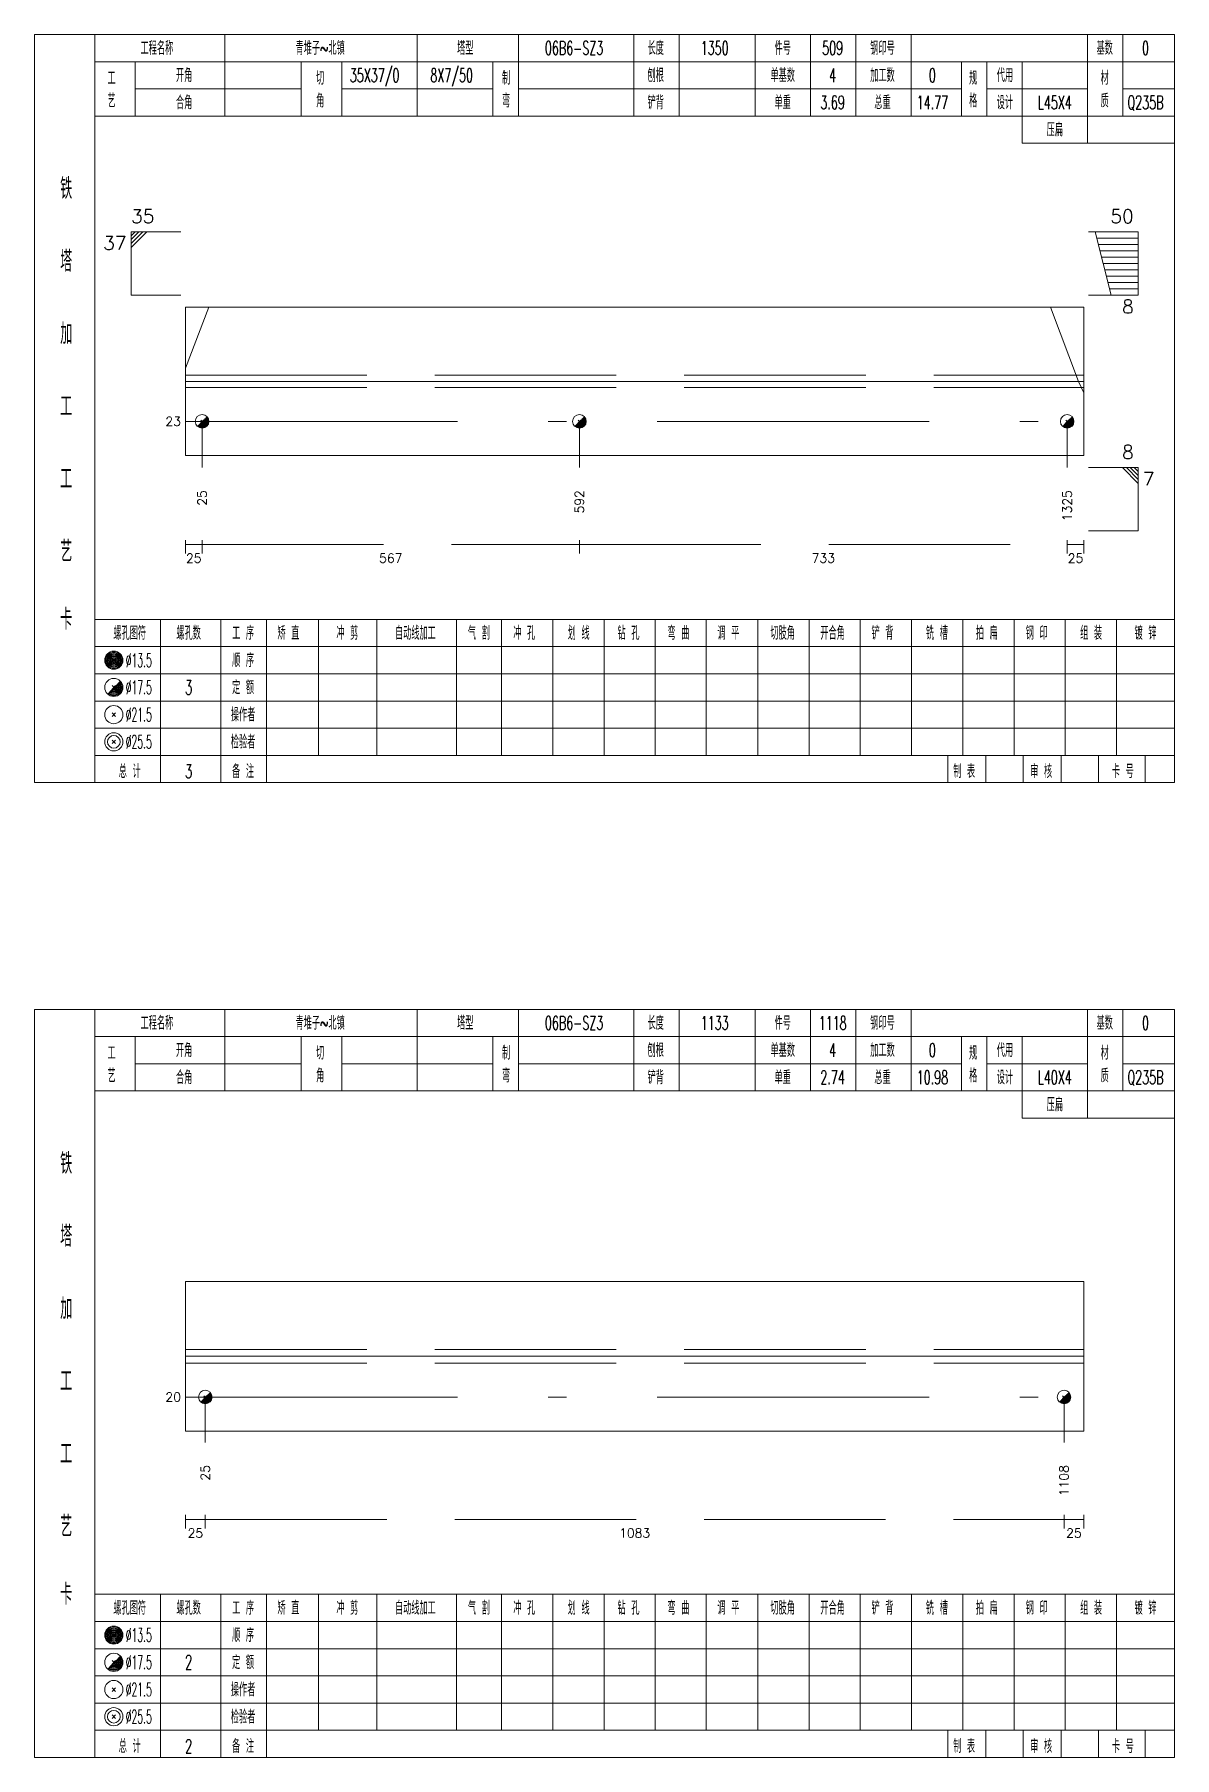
# Model space of a CAD drawing. Extents: x 0 to 30090, y 0 to 380.
# Drawn here: x 17782.6 to 18034, y 0 to 380 of the extents above; entities that cross this region are included whole.
import ezdxf
from ezdxf.enums import TextEntityAlignment as Align

# ---------------------------------------------------------------- set-up
doc = ezdxf.new("R2010")
doc.units = 0
doc.header["$LTSCALE"] = 20
doc.header["$MEASUREMENT"] = 0
doc.linetypes.add('一点画线', pattern=[5.2, 3, -1, 0.2, -1])
doc.linetypes.add('虚线', pattern=[2.75, 2, -0.75])
doc.layers.get('0').update_dxf_attribs({"linetype": 'CONTINUOUS', "lineweight": 25})
for name, color, linetype, lineweight in [('1', 7, 'CONTINUOUS', 25), ('4', 7, 'CONTINUOUS', 25), ('5', 7, 'CONTINUOUS', 25)]:
    doc.layers.add(name, color=color, linetype=linetype, lineweight=lineweight)
doc.styles.get("Standard").update_dxf_attribs({"font": 'simplex', "width": 0.7, "bigfont": 'gbhzfs.shx'})

# ---------------------------------------------------------------- blocks, each defined once
blk = doc.blocks.new('孔17.5')
at = {"layer": '5', "color": 7, "linetype": 'Continuous', "lineweight": 13}
for p, q in [((-0.2, -0.2), (0.2, 0.2)), ((-0.2, 0.2), (0.2, -0.2))]:
    blk.add_line(p, q, dxfattribs=at)
blk.add_circle((0, 0), 1, dxfattribs=at)
for radius in [0.9, 0.8, 0.7, 0.6, 0.5, 0.4, 0.3, 0.2, 0.1]:
    blk.add_arc((0, 0), radius, 225, 45, dxfattribs=at)

msp = doc.modelspace()

# ---------------------------------------------------------------- linework, layer by layer
at = {"color": 7, "linetype": 'Continuous', "lineweight": 13}
for p, q in [((17803.9, 336.5), (17814.9, 336.5)), ((17803.9, 322.5), (17803.9, 336.5)), ((17804.77, 336.5), (17803.9, 335.62)), ((17805.65, 336.5), (17803.9, 334.75)), ((17806.52, 336.5), (17803.9, 333.88)), ((17807.4, 336.5), (17803.9, 333)), ((18026, 336.5), (18015, 336.5)), ((18020, 322.5), (18016.5, 336.5)), ((18026, 335.1), (18016.85, 335.1)), ((18026, 322.5), (18026, 336.5)), ((18026, 333.7), (18017.2, 333.7)), ((18026, 332.3), (18017.55, 332.3)), ((18026, 330.9), (18017.9, 330.9)), ((18026, 329.5), (18018.25, 329.5)), ((18026, 328.1), (18018.6, 328.1)), ((18026, 326.7), (18018.95, 326.7)), ((18026, 325.3), (18019.3, 325.3)), ((18026, 323.9), (18019.65, 323.9)), ((17803.9, 322.5), (17814.9, 322.5)), ((17815.9, 306.4), (17821.04, 319.83)), ((18012.83, 303.5), (18006.66, 319.83)), ((18026, 322.5), (18015, 322.5)), ((18014, 300.96), (18012.83, 303.5)), ((17819.57, 294.67), (17819.57, 284.5)), ((17902.77, 294.67), (17902.77, 284.5)), ((18010.33, 294.67), (18010.33, 284.5)), ((18026, 284.5), (18015, 284.5)), ((18022.5, 284.5), (18026, 281)), ((18023.38, 284.5), (18026, 281.88)), ((18024.25, 284.5), (18026, 282.75)), ((18025.12, 284.5), (18026, 283.62)), ((18026, 284.5), (18026, 270.5)), ((18026, 270.5), (18015, 270.5)), ((17820.27, 79.5), (17820.27, 69.5)), ((18009.63, 79.5), (18009.63, 69.5))]:
    msp.add_line(p, q, dxfattribs=at)
at = {"color": 7, "linetype": 'Continuous', "lineweight": 18}
for p, q in [((17815.9, 319.83), (17815.9, 287.17)), ((17815.9, 319.83), (18014, 319.83)), ((18014, 319.83), (18014, 287.17)), ((17815.9, 303.5), (18014, 303.5)), ((17815.9, 105), (17815.9, 72)), ((17815.9, 105), (18014, 105)), ((18014, 105), (18014, 72)), ((17815.9, 88.5), (18014, 88.5))]:
    msp.add_line(p, q, dxfattribs=at)
at = {"color": 1, "linetype": '虚线', "lineweight": 18}
for p, q in [((17815.9, 304.83), (18014, 304.83)), ((17815.9, 302.17), (18014, 302.17)), ((17815.9, 90), (18014, 90)), ((17815.9, 87), (18014, 87))]:
    msp.add_line(p, q, dxfattribs=at)
at = {"color": 3, "linetype": '一点画线', "lineweight": 13}
for p, q in [((17815.9, 294.67), (18014, 294.67)), ((17815.9, 79.5), (18014, 79.5))]:
    msp.add_line(p, q, dxfattribs=at)
at = {"color": 8, "linetype": '虚线', "lineweight": 9}
for p, q in [((17815.9, 268.5), (17815.9, 265.5)), ((17815.9, 267.5), (17819.57, 267.5)), ((17819.57, 268.5), (17819.57, 265.5)), ((17819.57, 268.5), (17819.57, 265.5)), ((17819.57, 267.5), (17902.77, 267.5)), ((17902.77, 268.5), (17902.77, 265.5)), ((17902.77, 268.5), (17902.77, 265.5)), ((17902.77, 267.5), (18010.33, 267.5)), ((18010.33, 268.5), (18010.33, 265.5)), ((18010.33, 268.5), (18010.33, 265.5)), ((18010.33, 267.5), (18014, 267.5)), ((18014, 268.5), (18014, 265.5)), ((17815.9, 53.5), (17815.9, 50.5)), ((17820.27, 53.5), (17820.27, 50.5)), ((17820.27, 53.5), (17820.27, 50.5)), ((18009.63, 53.5), (18009.63, 50.5)), ((18009.63, 53.5), (18009.63, 50.5)), ((18014, 53.5), (18014, 50.5)), ((17815.9, 52.5), (17820.27, 52.5)), ((17820.27, 52.5), (18009.63, 52.5)), ((18009.63, 52.5), (18014, 52.5))]:
    msp.add_line(p, q, dxfattribs=at)
at = {"layer": '1', "color": 7, "linetype": 'Continuous', "lineweight": 18}
for p, q in [((17815.9, 287.17), (18014, 287.17)), ((17815.9, 72), (18014, 72))]:
    msp.add_line(p, q, dxfattribs=at)
at = {"layer": '4', "color": 1, "linetype": 'Continuous', "lineweight": 18}
for p, q in [((17795.9, 215), (17795.9, 380)), ((17824.6, 362), (17824.6, 380)), ((17867, 362), (17867, 380)), ((17889.3, 362), (17889.3, 380)), ((17914.8, 362), (17914.8, 380)), ((17924.8, 362), (17924.8, 380)), ((17941.5, 362), (17941.5, 380)), ((17953.7, 362), (17953.7, 380)), ((17963.7, 362), (17963.7, 380)), ((17975.9, 362), (17975.9, 380)), ((18014.8, 356), (18014.8, 380)), ((18022.6, 362), (18022.6, 380)), ((17795.9, 374), (18034, 374)), ((17804.8, 362), (17804.8, 374)), ((17841.4, 362), (17841.4, 374)), ((17850.4, 362), (17850.4, 374)), ((17883.7, 362), (17883.7, 374)), ((17987, 362), (17987, 374)), ((17992.6, 362), (17992.6, 374)), ((18000.4, 356), (18000.4, 374)), ((17804.8, 368), (17841.4, 368)), ((17850.4, 368), (17883.7, 368)), ((17889.3, 368), (17987, 368)), ((17992.6, 368), (18014.8, 368)), ((18022.6, 368), (18034, 368)), ((17795.9, 362), (18034, 362)), ((18000.4, 356), (18034, 356)), ((17795.9, 251), (18034, 251)), ((17810.4, 215), (17810.4, 251)), ((17823.7, 215), (17823.7, 251)), ((17833.8, 215), (17833.8, 251)), ((17845.2, 221), (17845.2, 251)), ((17858.1, 221), (17858.1, 251)), ((17875.7, 221), (17875.7, 251)), ((17885.6, 221), (17885.6, 251)), ((17896.9, 221), (17896.9, 251)), ((17908.2, 221), (17908.2, 251)), ((17919.5, 221), (17919.5, 251)), ((17930.7, 221), (17930.7, 251)), ((17942.1, 221), (17942.1, 251)), ((17953.4, 221), (17953.4, 251)), ((17964.7, 221), (17964.7, 251)), ((17976, 221), (17976, 251)), ((17987.3, 221), (17987.3, 251)), ((17998.6, 221), (17998.6, 251)), ((18009.9, 221), (18009.9, 251)), ((18021.2, 221), (18021.2, 251)), ((17795.9, 245), (18034, 245)), ((17795.9, 239), (18034, 239)), ((17795.9, 233), (18034, 233)), ((17795.9, 227), (18034, 227)), ((17795.9, 221), (18034, 221)), ((17984, 215), (17984, 221)), ((17992.4, 215), (17992.4, 221)), ((18000.6, 215), (18000.6, 221)), ((18009, 215), (18009, 221)), ((18017.2, 215), (18017.2, 221)), ((18027.5, 215), (18027.5, 221)), ((17795.9, 0), (17795.9, 165)), ((17824.6, 147), (17824.6, 165)), ((17867, 147), (17867, 165)), ((17889.3, 147), (17889.3, 165)), ((17914.8, 147), (17914.8, 165)), ((17924.8, 147), (17924.8, 165)), ((17941.5, 147), (17941.5, 165)), ((17953.7, 147), (17953.7, 165)), ((17963.7, 147), (17963.7, 165)), ((17975.9, 147), (17975.9, 165)), ((18014.8, 141), (18014.8, 165)), ((18022.6, 147), (18022.6, 165)), ((17795.9, 159), (18034, 159)), ((17804.8, 147), (17804.8, 159)), ((17841.4, 147), (17841.4, 159)), ((17850.4, 147), (17850.4, 159)), ((17883.7, 147), (17883.7, 159)), ((17987, 147), (17987, 159)), ((17992.6, 147), (17992.6, 159)), ((18000.4, 141), (18000.4, 159)), ((17804.8, 153), (17841.4, 153)), ((17850.4, 153), (17883.7, 153)), ((17889.3, 153), (17987, 153)), ((17992.6, 153), (18014.8, 153)), ((18022.6, 153), (18034, 153)), ((17795.9, 147), (18034, 147)), ((18000.4, 141), (18034, 141)), ((17795.9, 36), (18034, 36)), ((17810.4, 0), (17810.4, 36)), ((17823.7, 0), (17823.7, 36)), ((17833.8, 0), (17833.8, 36)), ((17845.2, 6), (17845.2, 36)), ((17858.1, 6), (17858.1, 36)), ((17875.7, 6), (17875.7, 36)), ((17885.6, 6), (17885.6, 36)), ((17896.9, 6), (17896.9, 36)), ((17908.2, 6), (17908.2, 36)), ((17919.5, 6), (17919.5, 36)), ((17930.7, 6), (17930.7, 36)), ((17942.1, 6), (17942.1, 36)), ((17953.4, 6), (17953.4, 36)), ((17964.7, 6), (17964.7, 36)), ((17976, 6), (17976, 36)), ((17987.3, 6), (17987.3, 36)), ((17998.6, 6), (17998.6, 36)), ((18009.9, 6), (18009.9, 36)), ((18021.2, 6), (18021.2, 36)), ((17795.9, 30), (18034, 30)), ((17795.9, 24), (18034, 24)), ((17795.9, 18), (18034, 18)), ((17795.9, 12), (18034, 12)), ((17795.9, 6), (18034, 6)), ((17984, 0), (17984, 6)), ((17992.4, 0), (17992.4, 6)), ((18000.6, 0), (18000.6, 6)), ((18009, 0), (18009, 6)), ((18017.2, 0), (18017.2, 6)), ((18027.5, 0), (18027.5, 6))]:
    msp.add_line(p, q, dxfattribs=at)
at = {"layer": '4', "color": 7, "linetype": 'Continuous', "lineweight": 13}
for p, q in [((17799.9, 241.8), (17800.3, 242.2)), ((17800.3, 241.8), (17799.9, 242.2)), ((17799.7, 235.6), (17800.5, 236.4)), ((17799.7, 236.4), (17800.5, 235.6)), ((17799.7, 229.6), (17800.5, 230.4)), ((17799.7, 230.4), (17800.5, 229.6)), ((17799.7, 223.6), (17800.5, 224.4)), ((17799.7, 224.4), (17800.5, 223.6)), ((17799.9, 26.8), (17800.3, 27.2)), ((17800.3, 26.8), (17799.9, 27.2)), ((17799.7, 20.6), (17800.5, 21.4)), ((17799.7, 21.4), (17800.5, 20.6)), ((17799.7, 14.6), (17800.5, 15.4)), ((17799.7, 15.4), (17800.5, 14.6)), ((17799.7, 8.6), (17800.5, 9.4)), ((17799.7, 9.4), (17800.5, 8.6))]:
    msp.add_line(p, q, dxfattribs=at)
at = {"layer": '4', "color": 1, "linetype": 'Continuous', "lineweight": 18}
for points in [[(17782.6, 380), (17782.6, 215), (18034, 215), (18034, 380)], [(17782.6, 165), (17782.6, 0), (18034, 0), (18034, 165)]]:
    msp.add_lwpolyline(points, close=True, dxfattribs=at)
at = {"layer": '4', "color": 7, "linetype": 'Continuous', "lineweight": 13}
for centre, radius in [((17800.1, 242), 2), ((17800.1, 242), 1.8), ((17800.1, 242), 1.6), ((17800.1, 242), 1.4), ((17800.1, 242), 1.2), ((17800.1, 242), 1), ((17800.1, 242), 0.8), ((17800.1, 242), 0.6), ((17800.1, 242), 0.4), ((17800.1, 242), 0.2), ((17800.1, 236), 2), ((17800.1, 230), 2), ((17800.1, 224), 2), ((17800.1, 224), 1.4), ((17800.1, 27), 2), ((17800.1, 27), 1.8), ((17800.1, 27), 1.6), ((17800.1, 27), 1.4), ((17800.1, 27), 1.2), ((17800.1, 27), 1), ((17800.1, 27), 0.8), ((17800.1, 27), 0.6), ((17800.1, 27), 0.4), ((17800.1, 27), 0.2), ((17800.1, 21), 2), ((17800.1, 15), 2), ((17800.1, 9), 2), ((17800.1, 9), 1.4)]:
    msp.add_circle(centre, radius, dxfattribs=at)
for centre, radius in [((17800.1, 236), 1.8), ((17800.1, 236), 1.6), ((17800.1, 236), 1.4), ((17800.1, 236), 1.2), ((17800.1, 236), 1), ((17800.1, 236), 0.8), ((17800.1, 236), 0.6), ((17800.1, 236), 0.4), ((17800.1, 236), 0.2), ((17800.1, 21), 1.8), ((17800.1, 21), 1.6), ((17800.1, 21), 1.4), ((17800.1, 21), 1.2), ((17800.1, 21), 1), ((17800.1, 21), 0.8), ((17800.1, 21), 0.6), ((17800.1, 21), 0.4), ((17800.1, 21), 0.2)]:
    msp.add_arc(centre, radius, 225, 45, dxfattribs=at)

# ---------------------------------------------------------------- block references
at = {"layer": '1', "color": 7, "linetype": 'Continuous', "lineweight": 13, "xscale": 1.5, "yscale": 1.5, "zscale": 1.5}
for p in [(17819.57, 294.67), (17902.77, 294.67), (18010.33, 294.67), (17820.27, 79.5), (18009.63, 79.5)]:
    msp.add_blockref('孔17.5', p, dxfattribs=at)

# ---------------------------------------------------------------- texts
at = {"color": 7, "linetype": 'Continuous', "lineweight": 13}
msp.add_text('35', height=3, dxfattribs=at).set_placement((17803.9, 337.5), align=Align.BOTTOM_LEFT)
for s, p in [('50', (18025, 337.5)), ('8', (18025, 285.5))]:
    msp.add_text(s, height=3, dxfattribs=at).set_placement(p, align=Align.BOTTOM_RIGHT)
for s, p in [('37', (17802.9, 335.5)), ('8', (18025, 321.5))]:
    msp.add_text(s, height=3, dxfattribs=at).set_placement(p, align=Align.TOP_RIGHT)
for s, p in [('23', (17814.9, 294.67)), ('20', (17814.9, 79.5))]:
    msp.add_text(s, height=2, dxfattribs=at).set_placement(p, align=Align.MIDDLE_RIGHT)
msp.add_text('7', height=3, dxfattribs=at).set_placement((18027, 283.5), align=Align.TOP_LEFT)
at = {"color": 8, "linetype": 'Continuous', "lineweight": 9}
for s, p in [('25', (17817.73, 265.5)), ('567', (17861.17, 265.5)), ('733', (17956.55, 265.5)), ('25', (18012.17, 265.5)), ('25', (17818.09, 50.5)), ('1083', (17914.95, 50.5)), ('25', (18011.81, 50.5))]:
    msp.add_text(s, height=2, dxfattribs=at).set_placement(p, align=Align.TOP_CENTER)
at = {"layer": '1', "color": 7, "linetype": 'Continuous', "lineweight": 13}
for s, p in [('25', (17819.57, 279.5)), ('592', (17902.77, 279.5)), ('1325', (18010.33, 279.5)), ('25', (17820.27, 64.5)), ('1108', (18009.63, 64.5))]:
    msp.add_text(s, height=2, rotation=90, dxfattribs=at).set_placement(p, align=Align.MIDDLE_RIGHT)
at = {"layer": '4', "color": 1, "linetype": 'Continuous', "lineweight": 13}
for s, height, width, p in [('工程名称', 3, 0.6, (17809.6, 377)), ('青堆子~北镇', 3, 0.6, (17845.6, 377)), ('塔型', 3, 0.6, (17877.6, 377)), ('06B6-SZ3', 3, 0.6, (17901.6, 377)), ('长度', 3, 0.6, (17919.6, 377)), ('1350', 3, 0.6, (17932.6, 377)), ('件号', 3, 0.6, (17947.6, 377)), ('509', 3, 0.6, (17958.6, 377)), ('钢印号', 3, 0.6, (17969.6, 377)), ('基数', 3, 0.6, (18018.6, 377)), ('0', 3, 0.6, (18027.6, 377)), ('开角', 3, 0.6, (17815.6, 371)), ('35X37/0', 3, 0.6, (17857.6, 371)), ('8X7/50', 3, 0.6, (17874.6, 371)), ('刨根', 3, 0.6, (17919.6, 371)), ('单基数', 3, 0.6, (17947.6, 371)), ('4', 3, 0.6, (17958.6, 371)), ('加工数', 3, 0.6, (17969.6, 371)), ('0', 3, 0.6, (17980.6, 371)), ('代用', 3, 0.6, (17996.6, 371)), ('工', 3, 0.6, (17799.6, 370.4)), ('切', 3, 0.6, (17845.6, 370.4)), ('制', 3, 0.6, (17886.6, 370.4)), ('规', 3, 0.6, (17989.6, 370.4)), ('材', 3, 0.6, (18018.6, 370.4)), ('艺', 3, 0.6, (17799.6, 365.4)), ('合角', 3, 0.6, (17815.6, 365)), ('角', 3, 0.6, (17845.6, 365.4)), ('弯', 3, 0.6, (17886.6, 365.4)), ('铲背', 3, 0.6, (17919.6, 365)), ('单重', 3, 0.6, (17947.6, 365)), ('3.69', 3, 0.6, (17958.6, 365)), ('总重', 3, 0.6, (17969.6, 365)), ('14.77', 3, 0.6, (17980.6, 365)), ('格', 3, 0.6, (17989.6, 365.4)), ('设计', 3, 0.6, (17996.6, 365)), ('L45X4', 3, 0.6, (18007.6, 365)), ('质', 3, 0.6, (18018.6, 365.4)), ('Q235B', 3, 0.6, (18027.6, 365)), ('压扁', 3, 0.6, (18007.6, 359)), ('铁', 4.6, 0.8, (17789.6, 346)), ('塔', 4.6, 0.8, (17789.6, 330)), ('加', 4.6, 0.8, (17789.6, 314)), ('工', 4.6, 0.8, (17789.6, 298)), ('工', 4.6, 0.8, (17789.6, 282)), ('艺', 4.6, 0.8, (17789.6, 266)), ('卡', 4.6, 0.8, (17789.6, 251)), ('螺孔图符', 3, 0.6, (17803.6, 248)), ('螺孔数', 3, 0.6, (17816.6, 248)), ('工 序', 3, 0.6, (17828.6, 248)), ('矫 直', 3, 0.6, (17838.6, 248)), ('冲 剪', 3, 0.6, (17851.6, 248)), ('自动线加工', 3, 0.6, (17866.6, 248)), ('气 割', 3, 0.6, (17880.6, 248)), ('冲 孔', 3, 0.6, (17890.6, 248)), ('划 线', 3, 0.6, (17902.6, 248)), ('钻 孔', 3, 0.6, (17913.6, 248)), ('弯 曲', 3, 0.6, (17924.6, 248)), ('调 平', 3, 0.6, (17935.6, 248)), ('切肢角', 3, 0.6, (17947.6, 248)), ('开合角', 3, 0.6, (17958.6, 248)), ('铲 背', 3, 0.6, (17969.6, 248)), ('铣 槽', 3, 0.6, (17981.6, 248)), ('拍 扁', 3, 0.6, (17992.6, 248)), ('钢 印', 3, 0.6, (18003.6, 248)), ('组 装', 3, 0.6, (18015.6, 248)), ('镀 锌', 3, 0.6, (18027.6, 248)), ('%%C13.5', 3, 0.5, (17805.6, 242)), ('顺 序', 3, 0.6, (17828.6, 242)), ('%%C17.5', 3, 0.5, (17805.6, 236)), ('3', 3.2, 0.6, (17816.6, 236)), ('定 额', 3, 0.6, (17828.6, 236)), ('操作者', 3, 0.6, (17828.6, 230)), ('%%C21.5', 3, 0.5, (17805.6, 230)), ('%%C25.5', 3, 0.5, (17805.6, 224)), ('检验者', 3, 0.6, (17828.6, 224)), ('总 计', 3, 0.6, (17803.6, 217.5)), ('3', 3, 0.6, (17816.6, 217.5)), ('备 注', 3, 0.6, (17828.6, 217.5)), ('制 表', 3, 0.6, (17987.6, 217.5)), ('审 核', 3, 0.6, (18004.6, 217.5)), ('卡 号', 3, 0.6, (18022.6, 217.5)), ('工程名称', 3, 0.6, (17809.6, 162)), ('青堆子~北镇', 3, 0.6, (17845.6, 162)), ('塔型', 3, 0.6, (17877.6, 162)), ('06B6-SZ3', 3, 0.6, (17901.6, 162)), ('长度', 3, 0.6, (17919.6, 162)), ('1133', 3, 0.6, (17932.6, 162)), ('件号', 3, 0.6, (17947.6, 162)), ('1118', 3, 0.6, (17958.6, 162)), ('钢印号', 3, 0.6, (17969.6, 162)), ('基数', 3, 0.6, (18018.6, 162)), ('0', 3, 0.6, (18027.6, 162)), ('工', 3, 0.6, (17799.6, 155.4)), ('开角', 3, 0.6, (17815.6, 156)), ('切', 3, 0.6, (17845.6, 155.4)), ('制', 3, 0.6, (17886.6, 155.4)), ('刨根', 3, 0.6, (17919.6, 156)), ('单基数', 3, 0.6, (17947.6, 156)), ('4', 3, 0.6, (17958.6, 156)), ('加工数', 3, 0.6, (17969.6, 156)), ('0', 3, 0.6, (17980.6, 156)), ('规', 3, 0.6, (17989.6, 155.4)), ('代用', 3, 0.6, (17996.6, 156)), ('材', 3, 0.6, (18018.6, 155.4)), ('艺', 3, 0.6, (17799.6, 150.4)), ('角', 3, 0.6, (17845.6, 150.4)), ('弯', 3, 0.6, (17886.6, 150.4)), ('格', 3, 0.6, (17989.6, 150.4)), ('质', 3, 0.6, (18018.6, 150.4)), ('合角', 3, 0.6, (17815.6, 150)), ('铲背', 3, 0.6, (17919.6, 150)), ('单重', 3, 0.6, (17947.6, 150)), ('2.74', 3, 0.6, (17958.6, 150)), ('总重', 3, 0.6, (17969.6, 150)), ('10.98', 3, 0.6, (17980.6, 150)), ('设计', 3, 0.6, (17996.6, 150)), ('L40X4', 3, 0.6, (18007.6, 150)), ('Q235B', 3, 0.6, (18027.6, 150)), ('压扁', 3, 0.6, (18007.6, 144)), ('铁', 4.6, 0.8, (17789.6, 131)), ('塔', 4.6, 0.8, (17789.6, 115)), ('加', 4.6, 0.8, (17789.6, 99)), ('工', 4.6, 0.8, (17789.6, 83)), ('工', 4.6, 0.8, (17789.6, 67)), ('艺', 4.6, 0.8, (17789.6, 51)), ('卡', 4.6, 0.8, (17789.6, 36)), ('螺孔图符', 3, 0.6, (17803.6, 33)), ('螺孔数', 3, 0.6, (17816.6, 33)), ('工 序', 3, 0.6, (17828.6, 33)), ('矫 直', 3, 0.6, (17838.6, 33)), ('冲 剪', 3, 0.6, (17851.6, 33)), ('自动线加工', 3, 0.6, (17866.6, 33)), ('气 割', 3, 0.6, (17880.6, 33)), ('冲 孔', 3, 0.6, (17890.6, 33)), ('划 线', 3, 0.6, (17902.6, 33)), ('钻 孔', 3, 0.6, (17913.6, 33)), ('弯 曲', 3, 0.6, (17924.6, 33)), ('调 平', 3, 0.6, (17935.6, 33)), ('切肢角', 3, 0.6, (17947.6, 33)), ('开合角', 3, 0.6, (17958.6, 33)), ('铲 背', 3, 0.6, (17969.6, 33)), ('铣 槽', 3, 0.6, (17981.6, 33)), ('拍 扁', 3, 0.6, (17992.6, 33)), ('钢 印', 3, 0.6, (18003.6, 33)), ('组 装', 3, 0.6, (18015.6, 33)), ('镀 锌', 3, 0.6, (18027.6, 33)), ('%%C13.5', 3, 0.5, (17805.6, 27)), ('顺 序', 3, 0.6, (17828.6, 27)), ('定 额', 3, 0.6, (17828.6, 21)), ('%%C17.5', 3, 0.5, (17805.6, 21)), ('2', 3.2, 0.6, (17816.6, 21)), ('%%C21.5', 3, 0.5, (17805.6, 15)), ('操作者', 3, 0.6, (17828.6, 15)), ('%%C25.5', 3, 0.5, (17805.6, 9)), ('检验者', 3, 0.6, (17828.6, 9)), ('总 计', 3, 0.6, (17803.6, 2.5)), ('2', 3, 0.6, (17816.6, 2.5)), ('备 注', 3, 0.6, (17828.6, 2.5)), ('制 表', 3, 0.6, (17987.6, 2.5)), ('审 核', 3, 0.6, (18004.6, 2.5)), ('卡 号', 3, 0.6, (18022.6, 2.5))]:
    msp.add_text(s, height=height, dxfattribs=dict(at, width=width)).set_placement(p, align=Align.MIDDLE_CENTER)

doc.saveas('drawing.dxf')
